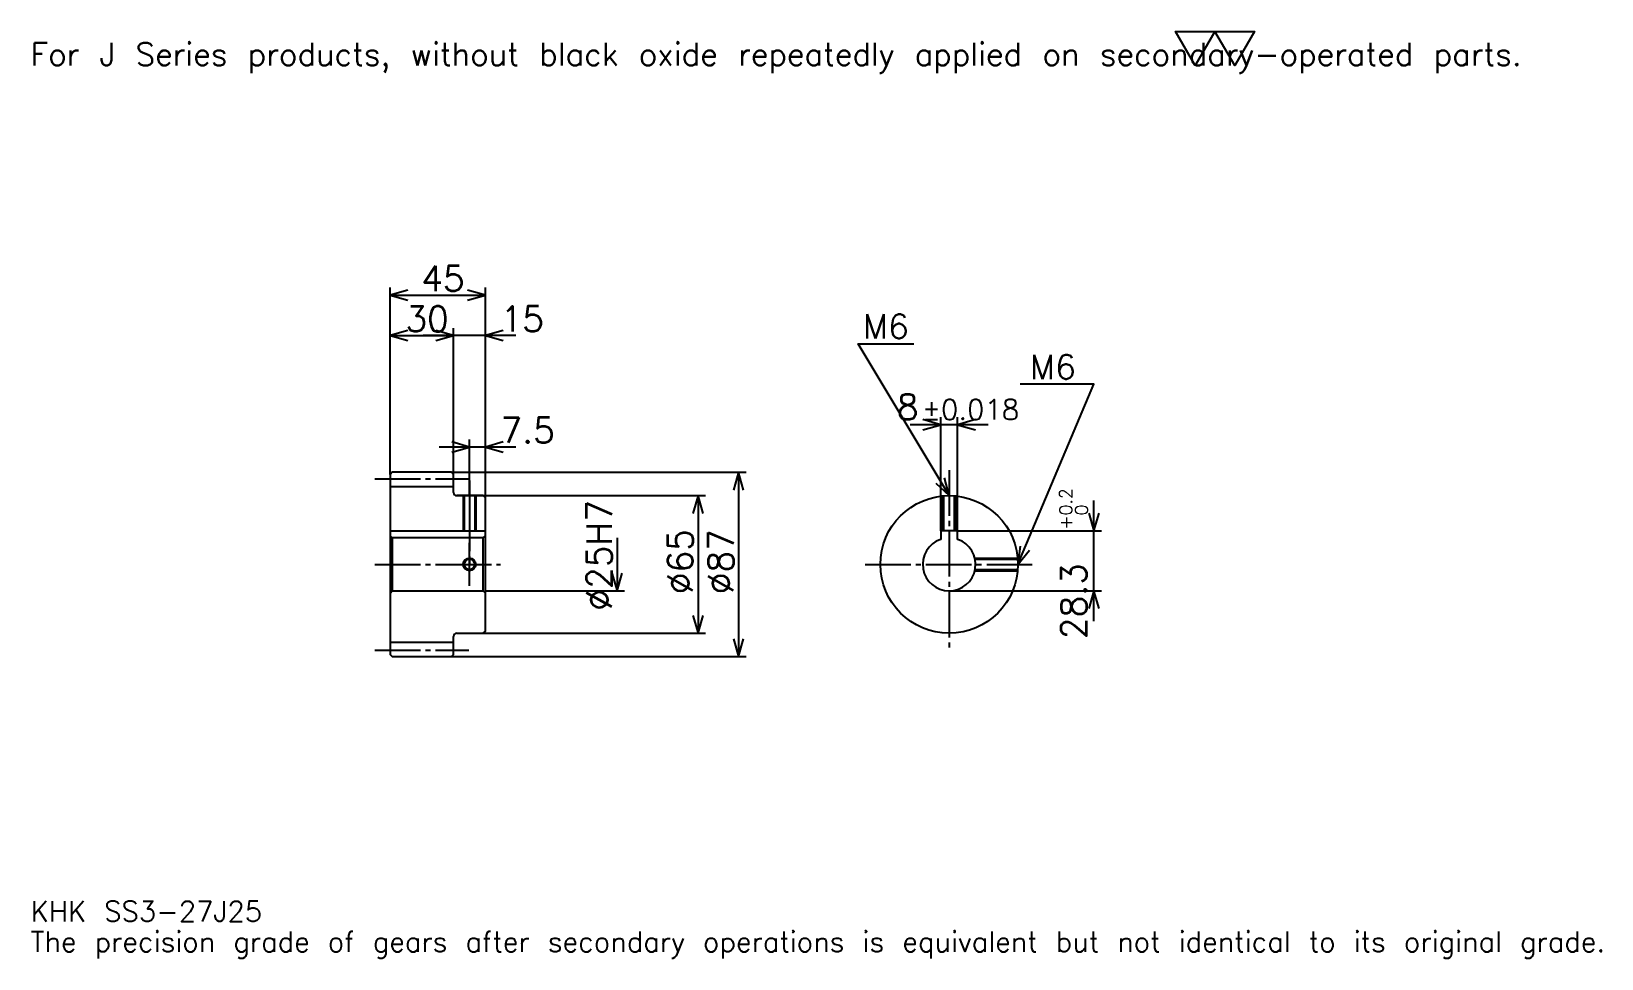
# Model space of a CAD drawing. Extents: x 24 to 766, y 9 to 447.
import ezdxf

# ---------------------------------------------------------------- set-up
doc = ezdxf.new("R2010")
doc.units = 0
doc.linetypes.add('DASHDOT', pattern=[28.695651, 21.521739, -2.391304, 2.391304, -2.391304])
doc.layers.get('0').update_dxf_attribs({"linetype": 'CONTINUOUS'})
doc.layers.add('DASHDOT', color=6, linetype='DASHDOT')
doc.styles.add('KANJI', font='TXT', dxfattribs={"bigfont": 'BIGFONT'})

msp = doc.modelspace()

# ---------------------------------------------------------------- linework, layer by layer
at = {"color": 5}
for p, q in [((193.695663, 238.391312), (193.695663, 325.67392)), ((193.695663, 322.086975), (238.695663, 322.086975)), ((238.695663, 238.391312), (238.695663, 325.67392)), ((223.695663, 238.391312), (223.695663, 306.543488)), ((193.695663, 302.956543), (223.695663, 302.956543)), ((253.043488, 302.956543), (209.347839, 302.956543)), ((476.065247, 260.869568), (439.369568, 260.869568)), ((453.717407, 210.691315), (453.717407, 264.456543)), ((461.717407, 210.691315), (461.717407, 264.456543)), ((231.195663, 238.391312), (231.195663, 253.934784)), ((253.043488, 250.347839), (216.847839, 250.347839)), ((193.695663, 237.391312), (193.695663, 238.391312)), ((222.695663, 238.391312), (238.695663, 238.391312)), ((223.695663, 237.391312), (223.695663, 238.391312)), ((231.195663, 227.391312), (231.195663, 238.391312)), ((231.195663, 227.391312), (231.195663, 238.391312)), ((238.695663, 238.391312), (361.847839, 238.391312)), ((238.695663, 226.391312), (238.695663, 238.391312)), ((358.260864, 238.391312), (358.260864, 151.391312)), ((225.195663, 227.391312), (238.695663, 227.391312)), ((238.695663, 227.391312), (342.717407, 227.391312)), ((339.130432, 227.391312), (339.130432, 162.391312)), ((526.086975, 168.043488), (526.086975, 225.039139)), ((461.717407, 210.691315), (529.673889, 210.691315)), ((300.869568, 207.391312), (300.869568, 182.391312)), ((238.695663, 182.391312), (304.456543, 182.391312)), ((457.717407, 182.391312), (529.673889, 182.391312)), ((225.195663, 162.391312), (238.695663, 162.391312)), ((238.695663, 162.391312), (342.717407, 162.391312)), ((222.695663, 151.391312), (238.695663, 151.391312)), ((238.695663, 151.391312), (361.847839, 151.391312))]:
    msp.add_line(p, q, dxfattribs=at)
at = {"color": 4}
for p, q in [((193.695663, 231.641312), (223.695663, 231.641312)), ((193.695663, 210.691315), (238.695663, 210.691315)), ((237.695663, 207.391312), (238.695663, 208.391312)), ((194.695663, 207.391312), (194.695663, 182.391312)), ((237.695663, 182.391312), (238.695663, 181.391312)), ((193.695663, 158.141312), (223.695663, 158.141312))]:
    msp.add_line(p, q, dxfattribs=at)
at = {"color": 7}
msp.add_lwpolyline([(573.913025, 430.434784), (564.586914, 446.600006), (601.891296, 446.600006), (592.565186, 430.434784), (583.239136, 446.600006), (573.913025, 430.434784)], dxfattribs=at)
at = {"color": 5}
for points in [[(202.065231, 324.478271), (193.695663, 322.086975), (202.065231, 319.695679)], [(230.326096, 319.695679), (238.695663, 322.086975), (230.326096, 324.478271)], [(202.065231, 305.347839), (193.695663, 302.956543), (202.065231, 300.565216)], [(215.326096, 300.565216), (223.695663, 302.956543), (215.326096, 305.347839)], [(215.326096, 300.565216), (223.695663, 302.956543), (215.326096, 305.347839)], [(247.065231, 305.347839), (238.695663, 302.956543), (247.065231, 300.565216)], [(457.717407, 227.391312), (414.67392, 299.130432), (440.978271, 299.130432)], [(490.217407, 194.891312), (526.086975, 280), (491.173889, 280)], [(445.347839, 258.478271), (453.717407, 260.869568), (445.347839, 263.260864)], [(470.086975, 263.260864), (461.717407, 260.869568), (470.086975, 258.478271)], [(222.826096, 247.956528), (231.195663, 250.347839), (222.826096, 252.739136)], [(247.065231, 252.739136), (238.695663, 250.347839), (247.065231, 247.956528)], [(360.652191, 230.021744), (358.260864, 238.391312), (355.869568, 230.021744)], [(451.360779, 233.33783), (457.717407, 227.391312), (455.461792, 235.798462)], [(341.521759, 219.021744), (339.130432, 227.391312), (336.739136, 219.021744)], [(523.695679, 219.060883), (526.086975, 210.691315), (528.478271, 219.060883)], [(491.264282, 203.532608), (490.217407, 194.891312), (495.671509, 201.675171)], [(298.478271, 190.76088), (300.869568, 182.391312), (303.260864, 190.76088)], [(528.478271, 174.021744), (526.086975, 182.391312), (523.695679, 174.021744)], [(336.739136, 170.76088), (339.130432, 162.391312), (341.521759, 170.76088)], [(355.869568, 159.76088), (358.260864, 151.391312), (360.652191, 159.76088)]]:
    msp.add_lwpolyline(points, dxfattribs=at)
at = {"color": 4}
for points in [[(223.695663, 228.891312), (223.695663, 237.391312), (222.695663, 238.391312), (194.695663, 238.391312), (193.695663, 237.391312), (193.695663, 181.391312)], [(225.195663, 162.391312), (237.695663, 162.391312), (238.695663, 163.391312), (238.695663, 226.391312), (237.695663, 227.391312), (225.195663, 227.391312)], [(228.195663, 227.391312), (228.195663, 210.691315)], [(228.735657, 227.391312), (228.735657, 210.691315)], [(233.65567, 227.391312), (233.65567, 210.691315)], [(234.195663, 227.391312), (234.195663, 210.691315)], [(454.717407, 210.691315), (454.717407, 227.252548)], [(455.257385, 210.691315), (455.257385, 227.29808)], [(460.177368, 210.691315), (460.177368, 227.29808)], [(460.717407, 210.691315), (460.717407, 227.252548)], [(193.695663, 181.391312), (194.695663, 182.391312), (237.695663, 182.391312), (237.695663, 207.391312), (194.695663, 207.391312), (193.695663, 208.391312)], [(461.717407, 206.734024), (461.717407, 210.691315), (453.717407, 210.691315), (453.717407, 206.734024)], [(469.852051, 197.891312), (490.078613, 197.891312)], [(469.972961, 197.351318), (490.124146, 197.351318)], [(469.852051, 191.891312), (490.078613, 191.891312)], [(469.972961, 192.431305), (490.124146, 192.431305)], [(193.695663, 181.391312), (193.695663, 152.391312), (194.695663, 151.391312), (222.695663, 151.391312), (223.695663, 152.391312), (223.695663, 160.891312)]]:
    msp.add_lwpolyline(points, dxfattribs=at)
for centre, radius in [((457.717407, 194.891312), 32.5), ((231.195663, 194.891312), 2.46)]:
    msp.add_circle(centre, radius, dxfattribs=at)
at = {"color": 7}
msp.add_circle((231.195663, 194.891312), 3, dxfattribs=at)
at = {"color": 4}
for centre, radius, start, end in [((225.195663, 228.891312), 1.5, 180, 270), ((457.717407, 194.891312), 12.5, 108.662925185, 71.337074815), ((225.195663, 160.891312), 1.5, 90, 180)]:
    msp.add_arc(centre, radius, start, end, dxfattribs=at)
at = {"layer": 'DASHDOT', "color": 7}
for p, q in [((457.717407, 239.347839), (457.717407, 155.217407)), ((186.521744, 235.391312), (230.869568, 235.391312)), ((231.195663, 227.391312), (231.195663, 194.891312)), ((186.521744, 194.891312), (245.869568, 194.891312)), ((418.043488, 194.891312), (497.391296, 194.891312)), ((186.521744, 154.391312), (230.869568, 154.391312))]:
    msp.add_line(p, q, dxfattribs=at)
for points in [[(231.195663, 234.565216), (231.195663, 203.517395)], [(231.195663, 184.717392), (231.195663, 205.065231)], [(221.021759, 194.891312), (241.369568, 194.891312)]]:
    msp.add_lwpolyline(points, dxfattribs=at)

# ---------------------------------------------------------------- texts
at = {"color": 7, "style": 'KANJI'}
for s, height, p in [('For J Series products, without black oxide repeatedly applied on secondary-operated parts.', 10.76087, (23.913044, 430.434784)), ('45', 11.956522, (208.42392, 324)), ('30', 11.956522, (200.92392, 304.869568)), ('15', 11.956522, (245.869568, 304.869568)), ('M6', 11.478261, (417.065247, 301.521729)), ('M6', 11.478261, (495.956543, 282.391296)), ('8', 11.956522, (433.036743, 263.260864)), ('%%p0.018', 9.565217, (444.872253, 263.260864)), ('7.5', 11.956522, (245.869568, 252.26088)), ('KHK SS3-27J25', 9.565217, (23.913044, 26.304348)), ('The precision grade of gears after secondary operations is equivalent but not identical to its original grade.', 9.565217, (23.913044, 11.956522))]:
    msp.add_text(s, height=height, dxfattribs=at).set_placement(p)
for s, height, p in [('0.2', 5.978261, (515.804321, 218.0672)), ('%%c25H7', 11.956522, (298.478271, 173.070663)), ('+', 5.978261, (515.804321, 211.371552)), ('0', 5.978261, (523.217407, 218.0672)), ('%%c65', 11.956522, (336.739136, 180.842407)), ('%%c87', 11.956522, (355.869568, 180.842407)), ('28.3', 11.956522, (522.5, 159.618988))]:
    msp.add_text(s, height=height, rotation=90, dxfattribs=at).set_placement(p)

doc.saveas('drawing.dxf')
